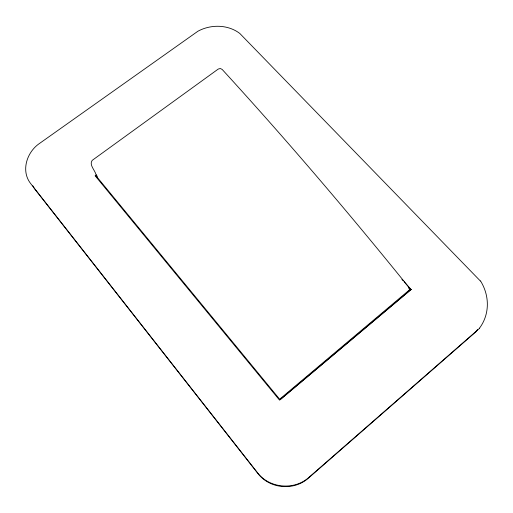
<?xml version="1.0" encoding="UTF-8"?>
<svg xmlns="http://www.w3.org/2000/svg" width="513" height="513" viewBox="0 0 513 513"><rect width="100%" height="100%" fill="white"/><g stroke="black" fill="none" stroke-linecap="round" stroke-linejoin="round"><path stroke-width="0.77" d="M96.078 175.908L279.636 399.223L410.253 289.229M280.162 399.71L411.086 289.544L404.097 281.759M479.713 328.179L309.147 477.161C294.43 490.697 269.254 488.498 257.269 472.428L30.703 183.622C20.494 170.746 27.029 151.636 39.828 143.23L197.903 31.235C210.785 24.214 227.907 24.393 239.783 33.441L480.38 281.009M476.551 331.251L308.691 477.885C294.218 491.197 269.466 489.03 257.686 473.223L34.384 188.547L32.819 185.757M408.579 290.666L410.227 289.281L408.592 287.524M411.189 289.364L279.547 400.127L95.206 175.844L96.502 174.895M96.643 175.151L95.206 175.844M410.233 288.992C349.744 213.953 287.229 140.517 222.142 69.415L220.289 68.505L218.237 69.063L92.186 160.377C88.858 164.814 95.001 170.213 96.04 174.702M401.91 279.418L403 280.592M408.906 287.209L411.086 289.544M408.489 287.71L410.131 289.467M477.532 329.538A45.561 41.938 30.5 0 1 476.404 331.141M480.527 280.932A46.298 42.541 30.1 0 1 479.565 328.07M97.701 177.883A2.847 2.539 -22.8 0 1 97.361 177.318M97.194 176.671A2.847 2.539 -22.8 0 1 97.22 175.997"/></g></svg>
